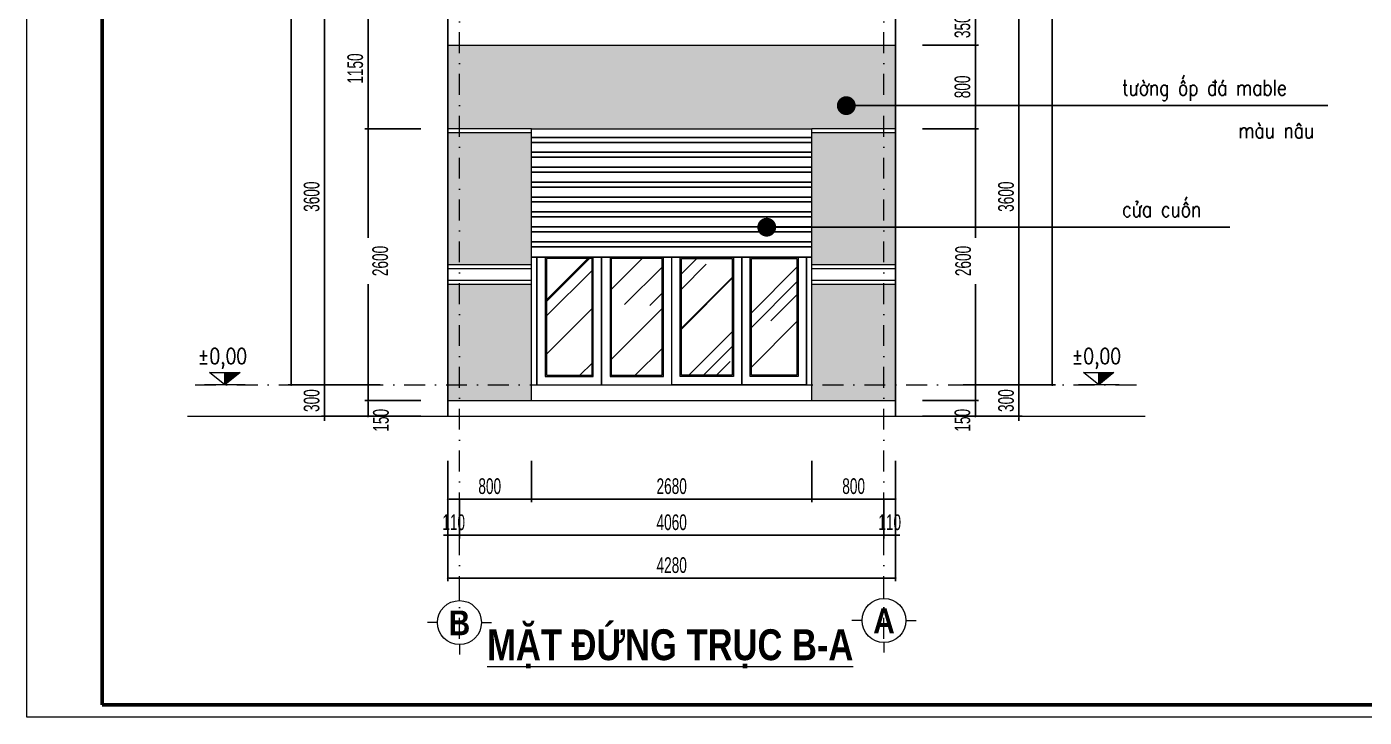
# Model space of a CAD drawing. Header units: millimetres. Extents: x 2565303 to 2664360, y -865723 to -262051.
# Drawn here: x 2629635 to 2642426, y -606299 to -599696 of the extents above; entities that cross this region are included whole.
import ezdxf
from ezdxf.enums import TextEntityAlignment as Align

# ---------------------------------------------------------------- set-up
doc = ezdxf.new("R2010")
doc.units = ezdxf.units.MM
doc.header["$LTSCALE"] = 10
doc.header["$MEASUREMENT"] = 0
doc.linetypes.add('DASHDOT', pattern=[1, 0.5, -0.25, 0, -0.25])
doc.layers.get('0').update_dxf_attribs({"linetype": 'CONTINUOUS'})
doc.layers.get('DEFPOINTS').update_dxf_attribs({"color": 10, "linetype": 'CONTINUOUS'})
for name, color, linetype, lineweight in [('- Nội Thất', 83, 'CONTINUOUS', 25), ('LC Cua', 153, 'CONTINUOUS', 0), ('LC Dim', 8, 'CONTINUOUS', 13), ('LC ISO', 153, 'CONTINUOUS', 13), ('LC Net manh', 250, 'CONTINUOUS', 5), ('LC Net truc', 134, 'DASHDOT', 5), ('LC Text1', 20, 'CONTINUOUS', 13), ('LC Text2', 7, 'CONTINUOUS', 13)]:
    doc.layers.add(name, color=color, linetype=linetype, lineweight=lineweight)
doc.layers.add('Khungten_LCDI', color=7, linetype='CONTINUOUS')
doc.layers.add('M3', color=3, linetype='CONTINUOUS')
doc.styles.add('HOATBIF', font='hoatbif.shx', dxfattribs={"width": 0.65})
doc.styles.add('Khungten', font='', dxfattribs={"width": 0.9, "height": 5000})
doc.styles.add('LC 1', font='')
doc.styles.add('LC 3', font='vnsimli.shx', dxfattribs={"width": 0.75})
doc.styles.add('LC3', font='', dxfattribs={"width": 0.8})
doc.styles.add('T1', font='Vnsimli.shx', dxfattribs={"width": 0.7})
doc.styles.add('Title', font='', dxfattribs={"width": 0.8})
doc.styles.get('Khungten').set_extended_font_data('.VnAvantH')
doc.styles.get('LC 1').set_extended_font_data('.VnAvantH', bold=True)
doc.styles.get('LC3').set_extended_font_data('.VnArialH', bold=True)
doc.styles.get('Title').set_extended_font_data('.VnBlackH')
doc.dimstyles.new('1-100 (1-60)', dxfattribs={"dimscale": 60, "dimtxt": 2.5, "dimasz": 0.35, "dimexe": 0.5, "dimexo": 0, "dimgap": 0.8, "dimtad": 1, "dimdec": 0, "dimzin": 0, "dimdsep": 46, "dimtxsty": 'HOATBIF', "dimblk1": 'DOT', "dimblk2": 'DOT', "dimsah": 1, "dimcen": -1, "dimdle": 1, "dimclrd": 256, "dimclre": 256, "dimclrt": 4, "dimadec": 3, "dimazin": 2, "dimtfac": 0.333333, "dimtdec": 0, "dimtix": 1, "dimtmove": 2, "dimatfit": 3, "dimldrblk": 'DOT', "dimfxl": 1, "dimtvp": 0.833333, "dimtolj": 1, "dimtzin": 0, "dimarcsym": 0})
pattern_1 = [(45, (34484.97, -207067.2), (466.69048, 1244.50793), [8250, -1100, 2750, -550]), (45, (34807.8, -206355.5), (-906.15734, 128.33988), [1650, -181.5, 3300, -412.5]), (45, (34348.85, -206542.2), (1761.756545, 2282.894243), [4400, -770, 2200, -550])]

# ---------------------------------------------------------------- blocks, each defined once
blk = doc.blocks.new('DOT')
at = {"layer": 'M3', "color": 0, "linetype": 'ByBlock'}
blk.add_line((-0.5, 0), (-1, 0), dxfattribs=at)
at = {"layer": 'M3', "color": 0, "linetype": 'ByBlock', "const_width": 0.5}
blk.add_lwpolyline([(-0.25, 0, 1), (0.25, 0, 1)], format="xyb", close=True, dxfattribs=at)
blk = doc.blocks.new('*D157')
at = {"layer": 'DEFPOINTS', "color": 0, "transparency": 16777216}
for p in [(2633663, -604213), (2633773, -604213), (2633773, -604558)]:
    blk.add_point(p, dxfattribs=at)
at = {"layer": 'LC Dim', "lineweight": -2, "transparency": 16777216}
for p, q in [((2633663, -604213), (2633663, -604588)), ((2633773, -604213), (2633773, -604588)), ((2633642, -604558), (2633621, -604558)), ((2633663, -604558), (2633773, -604558)), ((2633794, -604558), (2633815, -604558))]:
    blk.add_line(p, q, dxfattribs=at)
at = {"layer": 'LC Dim', "lineweight": -2, "transparency": 16777216, "xscale": 21, "yscale": 21, "zscale": 21}
blk.add_blockref('DOT', (2633663, -604558), dxfattribs=at)
at = {"layer": 'LC Dim', "lineweight": -2, "transparency": 16777216, "xscale": 21, "yscale": 21, "zscale": 21, "rotation": 180}
blk.add_blockref('DOT', (2633773, -604558), dxfattribs=at)
at = {"layer": 'LC Dim', "color": 4, "transparency": 16777216, "insert": (2633718, -604435), "char_height": 150, "attachment_point": 5, "style": 'HOATBIF'}
blk.add_mtext('\\A1;110', dxfattribs=at)
blk = doc.blocks.new('*D158')
at = {"layer": 'DEFPOINTS', "color": 0, "transparency": 16777216}
for p in [(2633773, -604213), (2637833, -604213), (2637833, -604558)]:
    blk.add_point(p, dxfattribs=at)
at = {"layer": 'LC Dim', "lineweight": -2, "transparency": 16777216}
for p, q in [((2633773, -604213), (2633773, -604588)), ((2637833, -604213), (2637833, -604588)), ((2633794, -604558), (2637812, -604558))]:
    blk.add_line(p, q, dxfattribs=at)
at = {"layer": 'LC Dim', "lineweight": -2, "transparency": 16777216, "xscale": 21, "yscale": 21, "zscale": 21, "rotation": 180}
blk.add_blockref('DOT', (2633773, -604558), dxfattribs=at)
at = {"layer": 'LC Dim', "lineweight": -2, "transparency": 16777216, "xscale": 21, "yscale": 21, "zscale": 21}
blk.add_blockref('DOT', (2637833, -604558), dxfattribs=at)
at = {"layer": 'LC Dim', "color": 4, "transparency": 16777216, "insert": (2635803, -604435), "char_height": 150, "attachment_point": 5, "style": 'HOATBIF'}
blk.add_mtext('\\A1;4060', dxfattribs=at)
blk = doc.blocks.new('*D159')
at = {"layer": 'DEFPOINTS', "color": 0, "transparency": 16777216}
for p in [(2637833, -604213), (2637943, -604213), (2637943, -604558)]:
    blk.add_point(p, dxfattribs=at)
at = {"layer": 'LC Dim', "lineweight": -2, "transparency": 16777216}
for p, q in [((2637833, -604213), (2637833, -604588)), ((2637943, -604213), (2637943, -604588)), ((2637812, -604558), (2637791, -604558)), ((2637833, -604558), (2637943, -604558)), ((2637964, -604558), (2637985, -604558))]:
    blk.add_line(p, q, dxfattribs=at)
at = {"layer": 'LC Dim', "lineweight": -2, "transparency": 16777216, "xscale": 21, "yscale": 21, "zscale": 21}
blk.add_blockref('DOT', (2637833, -604558), dxfattribs=at)
at = {"layer": 'LC Dim', "lineweight": -2, "transparency": 16777216, "xscale": 21, "yscale": 21, "zscale": 21, "rotation": 180}
blk.add_blockref('DOT', (2637943, -604558), dxfattribs=at)
at = {"layer": 'LC Dim', "color": 4, "transparency": 16777216, "insert": (2637888, -604435), "char_height": 150, "attachment_point": 5, "style": 'HOATBIF'}
blk.add_mtext('\\A1;110', dxfattribs=at)
blk = doc.blocks.new('*D160')
at = {"layer": 'DEFPOINTS', "color": 0, "transparency": 16777216}
for p in [(2633663, -604213), (2637943, -604213), (2633663, -604968)]:
    blk.add_point(p, dxfattribs=at)
at = {"layer": 'LC Dim', "lineweight": -2, "transparency": 16777216}
for p, q in [((2633663, -604213), (2633663, -604998)), ((2637943, -604213), (2637943, -604998)), ((2637922, -604968), (2633684, -604968))]:
    blk.add_line(p, q, dxfattribs=at)
at = {"layer": 'LC Dim', "lineweight": -2, "transparency": 16777216, "xscale": 21, "yscale": 21, "zscale": 21, "rotation": 180}
blk.add_blockref('DOT', (2633663, -604968), dxfattribs=at)
at = {"layer": 'LC Dim', "lineweight": -2, "transparency": 16777216, "xscale": 21, "yscale": 21, "zscale": 21}
blk.add_blockref('DOT', (2637943, -604968), dxfattribs=at)
at = {"layer": 'LC Dim', "color": 4, "transparency": 16777216, "insert": (2635803, -604845), "char_height": 150, "attachment_point": 5, "style": 'HOATBIF'}
blk.add_mtext('\\A1;4280', dxfattribs=at)
blk = doc.blocks.new('*D161')
at = {"layer": 'DEFPOINTS', "color": 0, "transparency": 16777216}
for p in [(2633663, -603848), (2634463, -603848), (2634463, -604213)]:
    blk.add_point(p, dxfattribs=at)
at = {"layer": 'LC Dim', "lineweight": -2, "transparency": 16777216}
for p, q in [((2633663, -603848), (2633663, -604243)), ((2634463, -603848), (2634463, -604243)), ((2633684, -604213), (2634442, -604213))]:
    blk.add_line(p, q, dxfattribs=at)
at = {"layer": 'LC Dim', "lineweight": -2, "transparency": 16777216, "xscale": 21, "yscale": 21, "zscale": 21, "rotation": 180}
blk.add_blockref('DOT', (2633663, -604213), dxfattribs=at)
at = {"layer": 'LC Dim', "lineweight": -2, "transparency": 16777216, "xscale": 21, "yscale": 21, "zscale": 21}
blk.add_blockref('DOT', (2634463, -604213), dxfattribs=at)
at = {"layer": 'LC Dim', "color": 4, "transparency": 16777216, "insert": (2634063, -604090), "char_height": 150, "attachment_point": 5, "style": 'HOATBIF'}
blk.add_mtext('\\A1;800', dxfattribs=at)
blk = doc.blocks.new('*D162')
at = {"layer": 'DEFPOINTS', "color": 0, "transparency": 16777216}
for p in [(2634463, -603848), (2637143, -603848), (2637143, -604213)]:
    blk.add_point(p, dxfattribs=at)
at = {"layer": 'LC Dim', "lineweight": -2, "transparency": 16777216}
for p, q in [((2634463, -603848), (2634463, -604243)), ((2637143, -603848), (2637143, -604243)), ((2634484, -604213), (2637122, -604213))]:
    blk.add_line(p, q, dxfattribs=at)
at = {"layer": 'LC Dim', "lineweight": -2, "transparency": 16777216, "xscale": 21, "yscale": 21, "zscale": 21, "rotation": 180}
blk.add_blockref('DOT', (2634463, -604213), dxfattribs=at)
at = {"layer": 'LC Dim', "lineweight": -2, "transparency": 16777216, "xscale": 21, "yscale": 21, "zscale": 21}
blk.add_blockref('DOT', (2637143, -604213), dxfattribs=at)
at = {"layer": 'LC Dim', "color": 4, "transparency": 16777216, "insert": (2635803, -604090), "char_height": 150, "attachment_point": 5, "style": 'HOATBIF'}
blk.add_mtext('\\A1;2680', dxfattribs=at)
blk = doc.blocks.new('*D163')
at = {"layer": 'DEFPOINTS', "color": 0, "transparency": 16777216}
for p in [(2637143, -603848), (2637943, -603848), (2637943, -604213)]:
    blk.add_point(p, dxfattribs=at)
at = {"layer": 'LC Dim', "lineweight": -2, "transparency": 16777216}
for p, q in [((2637143, -603848), (2637143, -604243)), ((2637943, -603848), (2637943, -604243)), ((2637164, -604213), (2637922, -604213))]:
    blk.add_line(p, q, dxfattribs=at)
at = {"layer": 'LC Dim', "lineweight": -2, "transparency": 16777216, "xscale": 21, "yscale": 21, "zscale": 21, "rotation": 180}
blk.add_blockref('DOT', (2637143, -604213), dxfattribs=at)
at = {"layer": 'LC Dim', "lineweight": -2, "transparency": 16777216, "xscale": 21, "yscale": 21, "zscale": 21}
blk.add_blockref('DOT', (2637943, -604213), dxfattribs=at)
at = {"layer": 'LC Dim', "color": 4, "transparency": 16777216, "insert": (2637543, -604090), "char_height": 150, "attachment_point": 5, "style": 'HOATBIF'}
blk.add_mtext('\\A1;800', dxfattribs=at)
blk = doc.blocks.new('TTRUC')
at = {"layer": 'LC ISO'}
for p, q in [((0, 6.95), (0, 10.13)), ((-6.95, 0), (-10.13, 0)), ((6.95, 0), (10.13, 0)), ((0, -6.95), (0, -10.13))]:
    blk.add_line(p, q, dxfattribs=at)
at = {"layer": 'LC Net manh'}
blk.add_circle((0, 0), 6.95, dxfattribs=at)
blk = doc.blocks.new('*D165')
at = {"layer": 'DEFPOINTS', "color": 0, "transparency": 16777216}
for p in [(2638591, -603121), (2639124, -603121), (2638591, -603421)]:
    blk.add_point(p, dxfattribs=at)
at = {"layer": 'LC Dim', "lineweight": -2, "transparency": 16777216}
for p, q in [((2639124, -603100), (2639124, -603079)), ((2638591, -603121), (2639154, -603121)), ((2639124, -603421), (2639124, -603121)), ((2638591, -603421), (2639154, -603421)), ((2639124, -603442), (2639124, -603463))]:
    blk.add_line(p, q, dxfattribs=at)
at = {"layer": 'LC Dim', "lineweight": -2, "transparency": 16777216, "xscale": 21, "yscale": 21, "zscale": 21}
for p, rotation in [((2639124, -603121), 270), ((2639124, -603421), 90)]:
    blk.add_blockref('DOT', p, dxfattribs=dict(at, rotation=rotation))
at = {"layer": 'LC Dim', "color": 4, "transparency": 16777216, "insert": (2639001, -603271), "char_height": 150, "attachment_point": 5, "rotation": 90, "style": 'HOATBIF'}
blk.add_mtext('\\A1;300', dxfattribs=at)
blk = doc.blocks.new('*D166')
at = {"layer": 'DEFPOINTS', "color": 0, "transparency": 16777216}
for p in [(2638591, -599521), (2639124, -599521), (2638591, -603121)]:
    blk.add_point(p, dxfattribs=at)
at = {"layer": 'LC Dim', "lineweight": -2, "transparency": 16777216}
for p, q in [((2638591, -599521), (2639154, -599521)), ((2639124, -603100), (2639124, -599542)), ((2638591, -603121), (2639154, -603121))]:
    blk.add_line(p, q, dxfattribs=at)
at = {"layer": 'LC Dim', "lineweight": -2, "transparency": 16777216, "xscale": 21, "yscale": 21, "zscale": 21}
for p, rotation in [((2639124, -599521), 90), ((2639124, -603121), 270)]:
    blk.add_blockref('DOT', p, dxfattribs=dict(at, rotation=rotation))
at = {"layer": 'LC Dim', "color": 4, "transparency": 16777216, "insert": (2639001, -601321), "char_height": 150, "attachment_point": 5, "rotation": 90, "style": 'HOATBIF'}
blk.add_mtext('\\A1;3600', dxfattribs=at)
blk = doc.blocks.new('*D170')
at = {"layer": 'DEFPOINTS', "color": 0, "transparency": 16777216}
for p in [(2638591, -589921), (2639443, -589921), (2638591, -603121)]:
    blk.add_point(p, dxfattribs=at)
at = {"layer": 'LC Dim', "lineweight": -2, "transparency": 16777216}
for p, q in [((2638591, -589921), (2639473, -589921)), ((2639443, -603100), (2639443, -589942)), ((2638591, -603121), (2639473, -603121))]:
    blk.add_line(p, q, dxfattribs=at)
at = {"layer": 'LC Dim', "lineweight": -2, "transparency": 16777216, "xscale": 21, "yscale": 21, "zscale": 21}
for p, rotation in [((2639443, -589921), 90), ((2639443, -603121), 270)]:
    blk.add_blockref('DOT', p, dxfattribs=dict(at, rotation=rotation))
at = {"layer": 'LC Dim', "color": 4, "transparency": 16777216, "insert": (2639320, -596521), "char_height": 150, "attachment_point": 5, "rotation": 90, "style": 'HOATBIF'}
blk.add_mtext('\\A1;13200', dxfattribs=at)
blk = doc.blocks.new('*D171')
at = {"layer": 'DEFPOINTS', "color": 0, "transparency": 16777216}
for p in [(2638202, -603271), (2638707, -603271), (2638202, -603421)]:
    blk.add_point(p, dxfattribs=at)
at = {"layer": 'LC Dim', "lineweight": -2, "transparency": 16777216}
for p, q in [((2638202, -603271), (2638737, -603271)), ((2638707, -603400), (2638707, -603292)), ((2638202, -603421), (2638737, -603421))]:
    blk.add_line(p, q, dxfattribs=at)
at = {"layer": 'LC Dim', "lineweight": -2, "transparency": 16777216, "xscale": 21, "yscale": 21, "zscale": 21}
for p, rotation in [((2638707, -603271), 90), ((2638707, -603421), 270)]:
    blk.add_blockref('DOT', p, dxfattribs=dict(at, rotation=rotation))
at = {"layer": 'LC Dim', "color": 4, "transparency": 16777216, "insert": (2638584, -603459), "char_height": 150, "attachment_point": 5, "rotation": 90, "style": 'HOATBIF'}
blk.add_mtext('\\A1;150', dxfattribs=at)
blk = doc.blocks.new('*D172')
at = {"layer": 'DEFPOINTS', "color": 0, "transparency": 16777216}
for p in [(2638202, -600671), (2638707, -600671), (2638202, -603271)]:
    blk.add_point(p, dxfattribs=at)
at = {"layer": 'LC Dim', "lineweight": -2, "transparency": 16777216}
for p, q in [((2638202, -600671), (2638737, -600671)), ((2638707, -600692), (2638707, -601716)), ((2638707, -603250), (2638707, -602156)), ((2638202, -603271), (2638737, -603271))]:
    blk.add_line(p, q, dxfattribs=at)
at = {"layer": 'LC Dim', "lineweight": -2, "transparency": 16777216, "xscale": 21, "yscale": 21, "zscale": 21}
for p, rotation in [((2638707, -600671), 90), ((2638707, -603271), 270)]:
    blk.add_blockref('DOT', p, dxfattribs=dict(at, rotation=rotation))
at = {"layer": 'LC Dim', "color": 4, "transparency": 16777216, "insert": (2638591, -601936), "char_height": 150, "attachment_point": 5, "rotation": 90, "style": 'HOATBIF'}
blk.add_mtext('\\A1;2600', dxfattribs=at)
blk = doc.blocks.new('*D173')
at = {"layer": 'DEFPOINTS', "color": 0, "transparency": 16777216}
for p in [(2638202, -599871), (2638707, -599871), (2638202, -600671)]:
    blk.add_point(p, dxfattribs=at)
at = {"layer": 'LC Dim', "lineweight": -2, "transparency": 16777216}
for p, q in [((2638202, -599871), (2638737, -599871)), ((2638707, -600650), (2638707, -599892)), ((2638202, -600671), (2638737, -600671))]:
    blk.add_line(p, q, dxfattribs=at)
at = {"layer": 'LC Dim', "lineweight": -2, "transparency": 16777216, "xscale": 21, "yscale": 21, "zscale": 21}
for p, rotation in [((2638707, -599871), 90), ((2638707, -600671), 270)]:
    blk.add_blockref('DOT', p, dxfattribs=dict(at, rotation=rotation))
at = {"layer": 'LC Dim', "color": 4, "transparency": 16777216, "insert": (2638584, -600271), "char_height": 150, "attachment_point": 5, "rotation": 90, "style": 'HOATBIF'}
blk.add_mtext('\\A1;800', dxfattribs=at)
blk = doc.blocks.new('*D174')
at = {"layer": 'DEFPOINTS', "color": 0, "transparency": 16777216}
for p in [(2638202, -599521), (2638707, -599521), (2638202, -599871)]:
    blk.add_point(p, dxfattribs=at)
at = {"layer": 'LC Dim', "lineweight": -2, "transparency": 16777216}
for p, q in [((2638202, -599521), (2638737, -599521)), ((2638707, -599850), (2638707, -599542)), ((2638202, -599871), (2638737, -599871))]:
    blk.add_line(p, q, dxfattribs=at)
at = {"layer": 'LC Dim', "lineweight": -2, "transparency": 16777216, "xscale": 21, "yscale": 21, "zscale": 21}
for p, rotation in [((2638707, -599521), 90), ((2638707, -599871), 270)]:
    blk.add_blockref('DOT', p, dxfattribs=dict(at, rotation=rotation))
at = {"layer": 'LC Dim', "color": 4, "transparency": 16777216, "insert": (2638584, -599696), "char_height": 150, "attachment_point": 5, "rotation": 90, "style": 'HOATBIF'}
blk.add_mtext('\\A1;350', dxfattribs=at)
blk = doc.blocks.new('*D189')
at = {"layer": 'DEFPOINTS', "color": 0, "transparency": 16777216}
for p in [(2632483, -603121), (2633016, -603121), (2633016, -603421)]:
    blk.add_point(p, dxfattribs=at)
at = {"layer": 'LC Dim', "lineweight": -2, "transparency": 16777216}
for p, q in [((2632483, -603100), (2632483, -603079)), ((2633016, -603121), (2632453, -603121)), ((2632483, -603421), (2632483, -603121)), ((2633016, -603421), (2632453, -603421)), ((2632483, -603442), (2632483, -603463))]:
    blk.add_line(p, q, dxfattribs=at)
at = {"layer": 'LC Dim', "lineweight": -2, "transparency": 16777216, "xscale": 21, "yscale": 21, "zscale": 21}
for p, rotation in [((2632483, -603121), 270), ((2632483, -603421), 90)]:
    blk.add_blockref('DOT', p, dxfattribs=dict(at, rotation=rotation))
at = {"layer": 'LC Dim', "color": 4, "transparency": 16777216, "insert": (2632360, -603271), "char_height": 150, "attachment_point": 5, "rotation": 90, "style": 'HOATBIF'}
blk.add_mtext('\\A1;300', dxfattribs=at)
blk = doc.blocks.new('*D190')
at = {"layer": 'DEFPOINTS', "color": 0, "transparency": 16777216}
for p in [(2632483, -599521), (2633016, -599521), (2633016, -603121)]:
    blk.add_point(p, dxfattribs=at)
at = {"layer": 'LC Dim', "lineweight": -2, "transparency": 16777216}
for p, q in [((2633016, -599521), (2632453, -599521)), ((2632483, -603100), (2632483, -599542)), ((2633016, -603121), (2632453, -603121))]:
    blk.add_line(p, q, dxfattribs=at)
at = {"layer": 'LC Dim', "lineweight": -2, "transparency": 16777216, "xscale": 21, "yscale": 21, "zscale": 21}
for p, rotation in [((2632483, -599521), 90), ((2632483, -603121), 270)]:
    blk.add_blockref('DOT', p, dxfattribs=dict(at, rotation=rotation))
at = {"layer": 'LC Dim', "color": 4, "transparency": 16777216, "insert": (2632360, -601321), "char_height": 150, "attachment_point": 5, "rotation": 90, "style": 'HOATBIF'}
blk.add_mtext('\\A1;3600', dxfattribs=at)
blk = doc.blocks.new('*D194')
at = {"layer": 'DEFPOINTS', "color": 0, "transparency": 16777216}
for p in [(2632164, -589921), (2633016, -589921), (2633016, -603121)]:
    blk.add_point(p, dxfattribs=at)
at = {"layer": 'LC Dim', "lineweight": -2, "transparency": 16777216}
for p, q in [((2633016, -589921), (2632134, -589921)), ((2632164, -603100), (2632164, -589942)), ((2633016, -603121), (2632134, -603121))]:
    blk.add_line(p, q, dxfattribs=at)
at = {"layer": 'LC Dim', "lineweight": -2, "transparency": 16777216, "xscale": 21, "yscale": 21, "zscale": 21}
for p, rotation in [((2632164, -589921), 90), ((2632164, -603121), 270)]:
    blk.add_blockref('DOT', p, dxfattribs=dict(at, rotation=rotation))
at = {"layer": 'LC Dim', "color": 4, "transparency": 16777216, "insert": (2632041, -596521), "char_height": 150, "attachment_point": 5, "rotation": 90, "style": 'HOATBIF'}
blk.add_mtext('\\A1;13200', dxfattribs=at)
blk = doc.blocks.new('*D206')
at = {"layer": 'DEFPOINTS', "color": 0, "transparency": 16777216}
for p in [(2632900, -603271), (2633405, -603271), (2633405, -603421)]:
    blk.add_point(p, dxfattribs=at)
at = {"layer": 'LC Dim', "lineweight": -2, "transparency": 16777216}
for p, q in [((2633405, -603271), (2632870, -603271)), ((2632900, -603400), (2632900, -603292)), ((2633405, -603421), (2632870, -603421))]:
    blk.add_line(p, q, dxfattribs=at)
at = {"layer": 'LC Dim', "lineweight": -2, "transparency": 16777216, "xscale": 21, "yscale": 21, "zscale": 21}
for p, rotation in [((2632900, -603271), 90), ((2632900, -603421), 270)]:
    blk.add_blockref('DOT', p, dxfattribs=dict(at, rotation=rotation))
at = {"layer": 'LC Dim', "color": 4, "transparency": 16777216, "insert": (2633023, -603459), "char_height": 150, "attachment_point": 5, "rotation": 90, "style": 'HOATBIF'}
blk.add_mtext('\\A1;150', dxfattribs=at)
blk = doc.blocks.new('*D207')
at = {"layer": 'DEFPOINTS', "color": 0, "transparency": 16777216}
for p in [(2632900, -600671), (2633405, -600671), (2633405, -603271)]:
    blk.add_point(p, dxfattribs=at)
at = {"layer": 'LC Dim', "lineweight": -2, "transparency": 16777216}
for p, q in [((2633405, -600671), (2632870, -600671)), ((2632900, -600692), (2632900, -601716)), ((2632900, -603250), (2632900, -602156)), ((2633405, -603271), (2632870, -603271))]:
    blk.add_line(p, q, dxfattribs=at)
at = {"layer": 'LC Dim', "lineweight": -2, "transparency": 16777216, "xscale": 21, "yscale": 21, "zscale": 21}
for p, rotation in [((2632900, -600671), 90), ((2632900, -603271), 270)]:
    blk.add_blockref('DOT', p, dxfattribs=dict(at, rotation=rotation))
at = {"layer": 'LC Dim', "color": 4, "transparency": 16777216, "insert": (2633016, -601936), "char_height": 150, "attachment_point": 5, "rotation": 90, "style": 'HOATBIF'}
blk.add_mtext('\\A1;2600', dxfattribs=at)
blk = doc.blocks.new('*D195')
at = {"layer": 'DEFPOINTS', "color": 0, "transparency": 16777216}
for p in [(2632900, -599521), (2633405, -599521), (2633405, -600671)]:
    blk.add_point(p, dxfattribs=at)
at = {"layer": 'LC Dim', "lineweight": -2, "transparency": 16777216}
for p, q in [((2633405, -599521), (2632870, -599521)), ((2632900, -600650), (2632900, -599542)), ((2633405, -600671), (2632870, -600671))]:
    blk.add_line(p, q, dxfattribs=at)
at = {"layer": 'LC Dim', "lineweight": -2, "transparency": 16777216, "xscale": 21, "yscale": 21, "zscale": 21}
for p, rotation in [((2632900, -599521), 90), ((2632900, -600671), 270)]:
    blk.add_blockref('DOT', p, dxfattribs=dict(at, rotation=rotation))
at = {"layer": 'LC Dim', "color": 4, "transparency": 16777216, "insert": (2632777, -600096), "char_height": 150, "attachment_point": 5, "rotation": 90, "style": 'HOATBIF'}
blk.add_mtext('\\A1;1150', dxfattribs=at)
blk = doc.blocks.new('lcdi fix')
at = {"layer": 'DEFPOINTS', "lineweight": 0}
blk.add_lwpolyline([(-1200, -14850), (-1200, 14850), (40800, 14850), (40800, -14850)], close=True, dxfattribs=at)
at = {"layer": 'Khungten_LCDI', "color": 5, "lineweight": 60}
blk.add_lwpolyline([(0, -14650), (0, 14650), (40600, 14650), (40600, -14650)], close=True, dxfattribs=at)
at = {"color": 7, "style": 'Khungten', "width": 0.8}
for tag, p in [('REVISION', (39499, -10746)), ('NGAYHT', (39546, -11609))]:
    blk.add_attdef(tag, text='', height=200, dxfattribs=at).set_placement(p, align=Align.CENTER)
at = {"layer": 'LC Text1', "style": 'Title', "width": 1.485915}
for tag, p, p2 in [('TENBANVE1', (36913, -8886), (40339, -8886)), ('TENBANVE2', (36913, -9562), (40339, -9562))]:
    blk.add_attdef(tag, text='', height=250, dxfattribs=at).set_placement(p, p2, align=Align.FIT)
at = {"layer": 'LC Text1', "style": 'Title', "width": 0.7}
blk.add_attdef('SOBANVE', text='', height=250, dxfattribs=at).set_placement((39562, -13896), align=Align.CENTER)
blk = doc.blocks.new('Caodo1')
at = {"layer": 'LC Text1'}
blk.add_hatch(color=256, dxfattribs=at).paths.add_polyline_path([(0, 200), (0, 0), (243, 200)])
for p, q in [((324, 0), (-324, 0)), ((0, 0), (0, 200))]:
    blk.add_line(p, q, dxfattribs=at)
blk.add_lwpolyline([(-243, 200), (243, 200), (0, 0), (0, 0)], close=True, dxfattribs=at)
at = {"layer": 'LC Text1', "style": 'T1', "width": 0.8}
blk.add_attdef('%%P0,00', text='', height=250, dxfattribs=at).set_placement((-39, 460), align=Align.MIDDLE_CENTER)
blk = doc.blocks.new('TIEUDE1')
at = {"layer": 'LC Text2', "color": 7, "style": 'LC 1'}
blk.add_attdef('TIªU§Ò', text='', height=5, dxfattribs=at).set_placement((0, 0), align=Align.BOTTOM_CENTER)
blk.add_attdef('TL', text='', height=3, dxfattribs=at).set_placement((0, -2), align=Align.TOP_CENTER)

msp = doc.modelspace()

# ---------------------------------------------------------------- hatches: boundary and pattern name
at = {"layer": '- Nội Thất'}
h = msp.add_hatch(dxfattribs=at)
h.set_pattern_fill('ANSI32', color=256, scale=380, angle=135, style=0)
h.set_pattern_definition([(180, (2634463.43, -601799.35), (-3e-14, -142.5), []), (180, (2634415.93, -601751.85), (-3e-14, -142.5), [])])
h.paths.add_polyline_path([(2637143.4, -600671.2), (2634463.4, -600671.2), (2634463.4, -601799.4), (2637143.4, -601799.4)])
at = {"layer": 'LC Cua'}
h = msp.add_hatch(dxfattribs=at)
h.set_pattern_fill('AR-RROOF', color=256, scale=550, angle=45, style=0)
h.set_pattern_definition(pattern_1)
h.paths.add_polyline_path([(2635711.4, -601911.4), (2635225.4, -601911.4), (2635225.4, -603029.2), (2635711.4, -603029.2)])
h.paths.add_polyline_path([(2635041.4, -601911.4), (2634605.4, -601911.4), (2634605.4, -603029.2), (2635041.4, -603029.2)])
h = msp.add_hatch(dxfattribs=at)
h.set_pattern_fill('AR-RROOF', color=256, scale=550, angle=45, style=0)
h.set_pattern_definition(pattern_1)
h.paths.add_polyline_path([(2635895.4, -601911.4), (2636381.4, -601911.4), (2636381.4, -603029.2), (2635895.4, -603029.2)])
h.paths.add_polyline_path([(2636565.4, -601911.4), (2637001.4, -601911.4), (2637001.4, -603029.2), (2636565.4, -603029.2)])
at = {"layer": 'LC Net manh'}
h = msp.add_hatch(dxfattribs=at)
h.set_pattern_fill('AR-CONC', color=256, scale=20, style=0)
h.set_pattern_definition([(50, (34484.97, -207067.22), (143.4520365, -12.550427), [15, -165]), (355, (34484.97, -207067.22), (-27.750267, 150.438427), [12, -132]), (100.4514, (34496.93, -207068.27), (115.701876, 137.8879084), [12.748038, -140.228422]), (46.1842, (34484.97, -207027.22), (213.44821, -33.103803), [22.5, -247.5]), (96.6356, (34502.76, -207029.98), (186.932541, 194.823574), [19.122058, -210.3426]), (351.1842, (34484.97, -207027.22), (186.932389, 194.82372), [18, -198]), (21, (34504.97, -207037.22), (119.3814104, -80.523778), [15, -165]), (326, (34504.97, -207037.22), (48.663066, 145.030009), [12, -132]), (71.4514, (34514.92, -207043.93), (168.044526, 64.506099), [12.748038, -140.228422]), (37.5, (34484.97, -207067.22), (2.4319711, 66.5787708), [0, -130.4, 0, -134, 0, -132.5]), (7.5, (34484.97, -207067.22), (52.6139075, 78.8823424), [0, -76.4, 0, -127.4, 0, -50.5]), (327.5, (34440.37, -207067.22), (106.7644872, -4.5109743), [0, -50, 0, -156, 0, -207]), (317.5, (34420.37, -207067.22), (116.637234, 20.0209965), [0, -65, 0, -103.6, 0, -147])])
h.paths.add_polyline_path([(2634463.4, -602161.2), (2633663.4, -602161.2), (2633663.4, -603271.2), (2634463.4, -603271.2)])
h.paths.add_polyline_path([(2634463.4, -600711.2), (2633663.4, -600711.2), (2633663.4, -601971.2), (2634463.4, -601971.2)])
h.paths.add_polyline_path([(2637943.4, -602161.2), (2637143.4, -602161.2), (2637143.4, -603271.2), (2637943.4, -603271.2)])
h.paths.add_polyline_path([(2637943.4, -600711.2), (2637143.4, -600711.2), (2637143.4, -601971.2), (2637943.4, -601971.2)])
h.paths.add_polyline_path([(2637943.4, -599871.2), (2633663.4, -599871.2), (2633663.4, -600671.2), (2634463.4, -600671.2), (2637143.4, -600671.2), (2637943.4, -600671.2)])

# ---------------------------------------------------------------- linework, layer by layer
for p, q in [((2633663.4, -603421.2), (2633663.4, -589701.2)), ((2637943.4, -603421.2), (2637943.4, -589701.2)), ((2634463.4, -601799.4), (2637143.4, -601799.4)), ((2634463.4, -601899.4), (2637143.4, -601899.4))]:
    msp.add_line(p, q)
at = {"layer": 'LC Cua'}
for p, q in [((2634463.4, -600671.2), (2633663.4, -600671.2)), ((2634463.4, -600711.2), (2633663.4, -600711.2)), ((2637943.4, -600671.2), (2637143.4, -600671.2)), ((2637943.4, -600711.2), (2637143.4, -600711.2)), ((2635133.4, -603121.2), (2635133.4, -601899.4)), ((2635803.4, -603121.2), (2635803.4, -601899.4)), ((2635803.4, -603121.2), (2635803.4, -601899.4)), ((2636473.4, -603121.2), (2636473.4, -601899.4)), ((2634463.4, -601971.2), (2633663.4, -601971.2)), ((2634463.4, -602011.2), (2633663.4, -602011.2)), ((2637943.4, -601971.2), (2637143.4, -601971.2)), ((2637943.4, -602011.2), (2637143.4, -602011.2)), ((2634463.4, -602121.2), (2633663.4, -602121.2)), ((2634463.4, -602161.2), (2633663.4, -602161.2)), ((2637943.4, -602121.2), (2637143.4, -602121.2)), ((2637943.4, -602161.2), (2637143.4, -602161.2))]:
    msp.add_line(p, q, dxfattribs=at)
for points in [[(2635133.4, -601899.4), (2634513.4, -601899.4), (2634513.4, -603121.2), (2635133.4, -603121.2)], [(2635053.4, -601899.4), (2634593.4, -601899.4), (2634593.4, -603041.2), (2635053.4, -603041.2)], [(2635041.4, -601911.4), (2634605.4, -601911.4), (2634605.4, -603029.2), (2635041.4, -603029.2)], [(2635803.4, -601899.4), (2635133.4, -601899.4), (2635133.4, -603121.2), (2635803.4, -603121.2)], [(2635723.4, -601899.4), (2635213.4, -601899.4), (2635213.4, -603041.2), (2635723.4, -603041.2)], [(2635711.4, -601911.4), (2635225.4, -601911.4), (2635225.4, -603029.2), (2635711.4, -603029.2)], [(2635803.4, -601899.4), (2636473.4, -601899.4), (2636473.4, -603121.2), (2635803.4, -603121.2)], [(2635883.4, -601899.4), (2636393.4, -601899.4), (2636393.4, -603041.2), (2635883.4, -603041.2)], [(2635895.4, -601911.4), (2636381.4, -601911.4), (2636381.4, -603029.2), (2635895.4, -603029.2)], [(2636473.4, -601899.4), (2637093.4, -601899.4), (2637093.4, -603121.2), (2636473.4, -603121.2)], [(2636553.4, -601899.4), (2637013.4, -601899.4), (2637013.4, -603041.2), (2636553.4, -603041.2)], [(2636565.4, -601911.4), (2637001.4, -601911.4), (2637001.4, -603029.2), (2636565.4, -603029.2)]]:
    msp.add_lwpolyline(points, close=True, dxfattribs=at)
at = {"layer": 'LC Net truc', "ltscale": 40}
for p, q in [((2633773.4, -605549.2), (2633773.4, -589363.9)), ((2637833.4, -605549.2), (2637833.4, -589363.9)), ((2631244.6, -603121.2), (2640327.8, -603121.2))]:
    msp.add_line(p, q, dxfattribs=at)
at = {"layer": 'LC Text2'}
for p, q in [((2633663.4, -599871.2), (2637943.4, -599871.2)), ((2634463.4, -603271.2), (2634463.4, -600671.2)), ((2634463.4, -600671.2), (2637143.4, -600671.2)), ((2637143.4, -603271.2), (2637143.4, -600671.2)), ((2634513.4, -603121.2), (2634513.4, -601899.4)), ((2637093.4, -603121.2), (2637093.4, -601899.4)), ((2634463.4, -603121.2), (2637143.4, -603121.2)), ((2633663.4, -603271.2), (2637943.4, -603271.2)), ((2631173.9, -603421.2), (2640330.6, -603421.2))]:
    msp.add_line(p, q, dxfattribs=at)

# ---------------------------------------------------------------- block references
at = {"layer": '- Nội Thất', "xscale": 0.6000000155618181, "yscale": 0.6000000155618181, "zscale": 0.6000000155618181}
msp.add_blockref('lcdi fix', (2630355.3, -597388.7), dxfattribs=at)
at = {"layer": 'LC ISO', "xscale": 30.23532588053422, "yscale": 30.23532588053422, "zscale": 30.23532588053422}
for p in [(2633773.4, -605393.2), (2637833.4, -605373.5)]:
    msp.add_blockref('TTRUC', p, dxfattribs=at)
at = {"layer": 'LC Text1'}
ref = msp.add_blockref('Caodo1', (2631529.3, -603121.2), dxfattribs=dict(at, xscale=0.5999999999992269, yscale=0.5999999999992269, zscale=0.5999999999992269))
ref.add_attrib('%%P0,00', '%%p0,00', dxfattribs={"layer": 'LC Text2', "height": 150, "style": 'T1', "width": 0.8}).set_placement((2631505.8, -602845.5), align=Align.MIDDLE_CENTER)
ref = msp.add_blockref('Caodo1', (2639887, -603121.2), dxfattribs=dict(at, xscale=0.5999999999992269, yscale=0.5999999999992269, zscale=0.5999999999992269))
ref.add_attrib('%%P0,00', '%%p0,00', dxfattribs={"layer": 'LC Text2', "height": 150, "style": 'T1', "width": 0.8}).set_placement((2639863.6, -602845.5), align=Align.MIDDLE_CENTER)
at = {"layer": 'LC Text2'}
ref = msp.add_blockref('TIEUDE1', (2635789.2, -605841.6), dxfattribs=dict(at, xscale=60, yscale=60, zscale=60))
ref.add_attrib('TIªU§Ò', '%%UmÆt §øNG TRôC B-A', dxfattribs={"color": 7, "height": 295.465, "style": 'LC3', "width": 0.8}).set_placement((2635789.2, -605841.6), align=Align.BOTTOM_CENTER)

# ---------------------------------------------------------------- texts
at = {"layer": 'LC Text1', "color": 3, "style": 'LC 3', "width": 0.8}
for s, p in [('t\xadêng èp ®¸ mable ', (2640110.8, -600353.2)), ('mµu n©u', (2641222.4, -600761.3)), ('cöa cuèn', (2640110.8, -601515.5))]:
    msp.add_text(s, height=150, dxfattribs=at).set_placement(p)
at = {"layer": 'LC Text1', "ltscale": 0.2, "style": 'LC 1', "width": 0.9}
for s, p in [('a', (2637833.4, -605566.1)), ('b', (2633773.4, -605585.8))]:
    msp.add_text(s, height=236.7, dxfattribs=at).set_placement(p, align=Align.BOTTOM_CENTER)

# ---------------------------------------------------------------- dimensions: what is measured, and where the dimension line sits
at = {"layer": 'LC Dim'}
for base, p1, p2, angle, picture, middle in [((2632164.1, -589921.2), (2633015.8, -603121.2), (2633015.8, -589921.2), 90, '*D194', (2632041.1, -596521.2)), ((2639442.7, -589921.2), (2638591.1, -603121.2), (2638591.1, -589921.2), 90, '*D170', (2639319.7, -596521.2)), ((2632483.2, -599521.2), (2633015.8, -603121.2), (2633015.8, -599521.2), 90, '*D190', (2632360.2, -601321.2)), ((2632900.1, -599521.2), (2633404.5, -600671.2), (2633404.5, -599521.2), 90, '*D195', (2632777.1, -600096.2)), ((2638706.8, -599521.2), (2638202.4, -599871.2), (2638202.4, -599521.2), 90, '*D174', (2638583.8, -599696.2)), ((2639123.6, -599521.2), (2638591.1, -603121.2), (2638591.1, -599521.2), 90, '*D166', (2639000.6, -601321.2)), ((2638706.8, -599871.2), (2638202.4, -600671.2), (2638202.4, -599871.2), 90, '*D173', (2638583.8, -600271.2)), ((2632483.2, -603121.2), (2633015.8, -603421.2), (2633015.8, -603121.2), 90, '*D189', (2632360.2, -603271.2)), ((2639123.6, -603121.2), (2638591.1, -603421.2), (2638591.1, -603121.2), 90, '*D165', (2639000.6, -603271.2)), ((2634463.4, -604213), (2633663.4, -603848.1), (2634463.4, -603848.1), 180, '*D161', (2634063.4, -604090)), ((2637143.4, -604213), (2634463.4, -603848.1), (2637143.4, -603848.1), 180, '*D162', (2635803.4, -604090)), ((2637943.4, -604213), (2637143.4, -603848.1), (2637943.4, -603848.1), 180, '*D163', (2637543.4, -604090)), ((2633773.4, -604558), (2633663.4, -604213), (2633773.4, -604213), 180, '*D157', (2633718.4, -604435)), ((2633663.4, -604967.9), (2637943.4, -604213), (2633663.4, -604213), 180, '*D160', (2635803.4, -604844.9)), ((2637833.4, -604558), (2633773.4, -604213), (2637833.4, -604213), 180, '*D158', (2635803.4, -604435)), ((2637943.4, -604558), (2637833.4, -604213), (2637943.4, -604213), 180, '*D159', (2637888.4, -604435))]:
    dim = msp.add_linear_dim(base=base, p1=p1, p2=p2, angle=angle, dimstyle='1-100 (1-60)', dxfattribs=at)
    dim.commit()
    dim.dimension.update_dxf_attribs({"geometry": picture, "text_midpoint": middle})
for base, p1, p2, picture, middle in [((2632900.1, -600671.2), (2633404.5, -603271.2), (2633404.5, -600671.2), '*D207', (2633015.8, -601935.9)), ((2638706.8, -600671.2), (2638202.4, -603271.2), (2638202.4, -600671.2), '*D172', (2638591.1, -601935.9)), ((2632900.1, -603271.2), (2633404.5, -603421.2), (2633404.5, -603271.2), '*D206', (2633023.1, -603459)), ((2638706.8, -603271.2), (2638202.4, -603421.2), (2638202.4, -603271.2), '*D171', (2638583.8, -603459))]:
    dim = msp.add_linear_dim(base=base, p1=p1, p2=p2, angle=90, dimstyle='1-100 (1-60)', dxfattribs=at)
    dim.commit()
    dim.dimension.update_dxf_attribs({"geometry": picture, "text_midpoint": middle, "dimtype": 160})

# ---------------------------------------------------------------- leaders
for points in [[(2637472.9, -600450.6), (2642077.2, -600450.6)], [(2636712.1, -601612.9), (2641140.9, -601612.9)]]:
    msp.add_leader(points, dimstyle='1-100 (1-60)', override={"dimasz": 3, "dimtad": 0}, dxfattribs=at)

doc.saveas('drawing.dxf')
